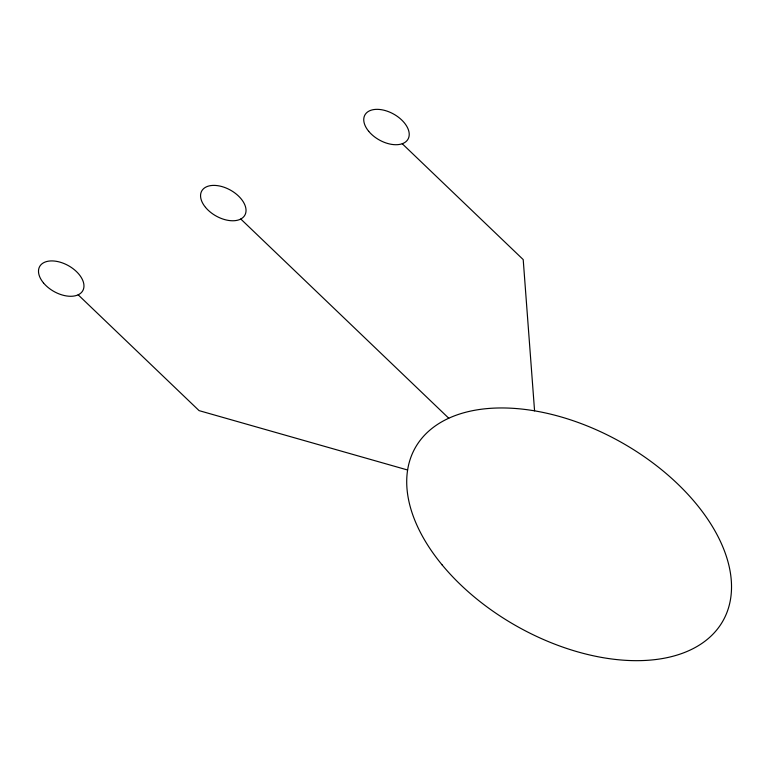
<?xml version="1.0" encoding="UTF-8"?>
<svg xmlns="http://www.w3.org/2000/svg" width="770" height="770" viewBox="0 0 770 770"><rect width="100%" height="100%" fill="white"/><g stroke="black" fill="none" stroke-linecap="round" stroke-linejoin="round"><path stroke-width="1.16" d="M407.619 470.008L199.084 410.631L78.165 294.814M402.286 143.769L523.205 259.586L534.572 410.843M240.779 219.017L448.766 418.235M43.457 282.888A24.717 14.803 29.3 0 0 82.4 291.32A24.717 14.803 29.3 0 0 57.846 261.598A24.717 14.803 29.3 0 0 43.457 282.888M368.714 131.323A24.717 14.803 29.3 0 0 407.657 139.755A24.717 14.803 29.3 0 0 383.094 110.023A24.717 14.803 29.3 0 0 368.714 131.323M205.523 207.371A24.717 14.803 29.3 0 0 244.465 215.802A24.717 14.803 29.3 0 0 219.902 186.071A24.717 14.803 29.3 0 0 205.523 207.371M442.153 564.93A176.523 105.74 29.3 0 0 720.297 625.173A176.523 105.74 29.3 0 0 544.91 412.836A176.523 105.74 29.3 0 0 442.153 564.93"/></g></svg>
